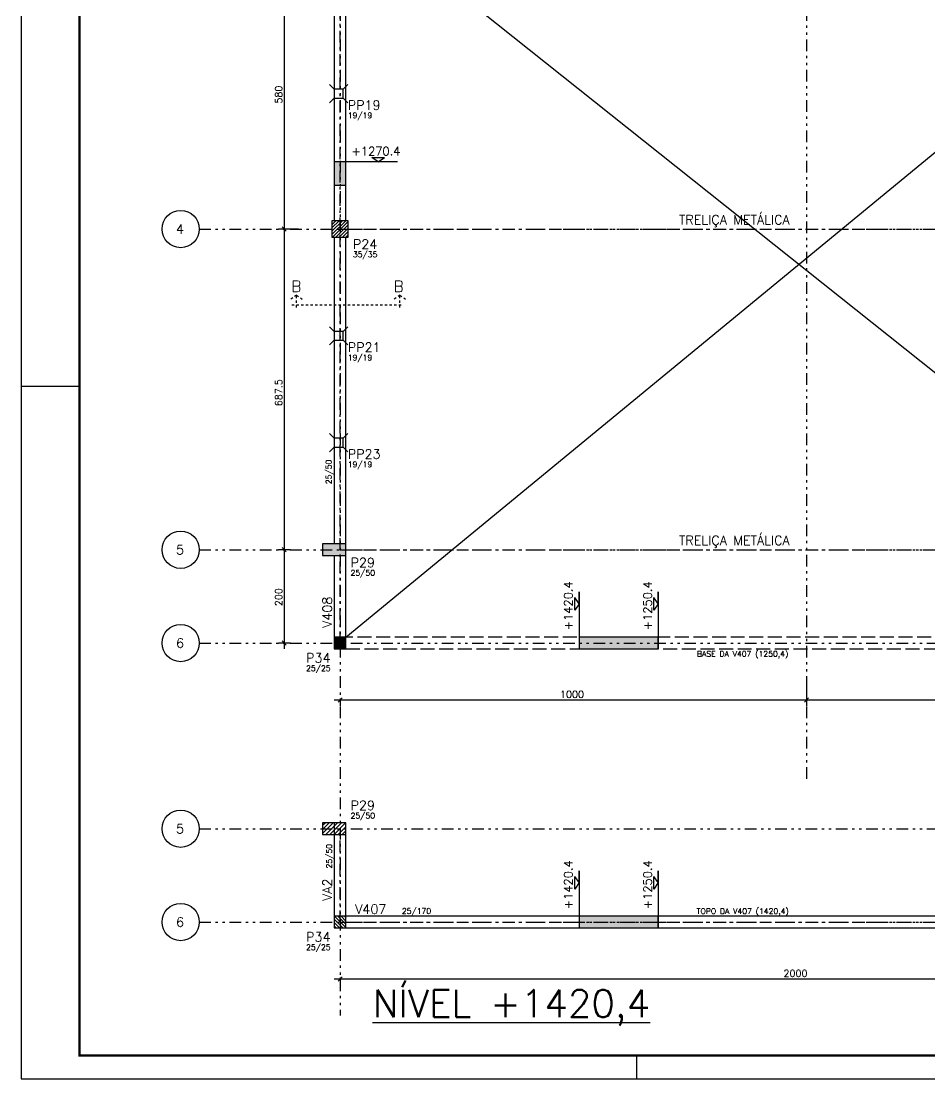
# Model space of a CAD drawing. Extents: x 0 to 119, y 9 to 93.
# Drawn here: x 0.34 to 39.31, y 8.58 to 53.93 of the extents above; entities that cross this region are included whole.
import ezdxf

# ---------------------------------------------------------------- set-up
doc = ezdxf.new("R2010")
doc.units = 0
doc.header["$MEASUREMENT"] = 0
for name, pattern in [('ESTILO_TQS_0003', [0.91, 0.5, -0.2, 0.01, -0.2]), ('ESTILO_TQS_0004', [1.12, 0.5, -0.2, 0.01, -0.2, 0.01, -0.2]), ('ESTILO_TQS_0005', [0.4, 0.3, -0.1])]:
    doc.linetypes.add(name, pattern=pattern)
doc.layers.get('0').update_dxf_attribs({"linetype": 'CONTINUOUS'})
for name, color, linetype in [('1', 1, 'CONTINUOUS'), ('2', 2, 'CONTINUOUS'), ('3', 3, 'CONTINUOUS'), ('4', 4, 'CONTINUOUS'), ('6', 6, 'CONTINUOUS'), ('7', 7, 'CONTINUOUS'), ('9', 9, 'CONTINUOUS'), ('ARQ-FOLHA', 7, 'CONTINUOUS')]:
    doc.layers.add(name, color=color, linetype=linetype)
doc.styles.get("Standard").update_dxf_attribs({"font": 'ROMANS.SHX'})

# ---------------------------------------------------------------- blocks, each defined once
blk = doc.blocks.new('fla0')
at = {"layer": 'ARQ-FOLHA'}
for p, q in [((4982.29, 1431.998), (4982.29, 1347.898)), ((4982.29, 1377.598), (4984.79, 1377.598)), ((5008.69, 1347.898), (5008.69, 1348.898))]:
    blk.add_line(p, q, dxfattribs=at)
at = {"layer": 'ARQ-FOLHA', "const_width": 0.1}
blk.add_lwpolyline([(5100.19, 1430.998), (4984.79, 1430.998), (4984.79, 1348.898), (5100.19, 1348.898), (5100.19, 1430.998)], dxfattribs=at)
at = {"layer": 'ARQ-FOLHA'}
blk.add_lwpolyline([(4982.29, 1347.898), (5101.19, 1347.898)], dxfattribs=at)

msp = doc.modelspace()

# ---------------------------------------------------------------- hatches: boundary and pattern name
at = {"layer": '1', "linetype": 'Continuous'}
h = msp.add_hatch(color=256, dxfattribs=at)
h.dxf.hatch_style = 1
h.paths.add_polyline_path([(14.016, 31.518), (13.266, 31.518), (13.266, 31.268), (14.016, 31.268)])
h.paths.add_polyline_path([(14.016, 31.268), (13.266, 31.268), (13.266, 31.018), (14.016, 31.018)])
h.paths.add_polyline_path([(14.266, 31.518), (14.016, 31.518), (14.016, 31.268), (14.266, 31.268)])
h.paths.add_polyline_path([(14.266, 31.268), (14.016, 31.268), (14.016, 31.018), (14.266, 31.018)])
h = msp.add_hatch(color=256, dxfattribs=at)
h.dxf.hatch_style = 1
h.paths.add_polyline_path([(14.016, 27.518), (13.766, 27.518), (13.766, 27.268), (14.016, 27.268)])
h.paths.add_polyline_path([(14.016, 27.268), (13.766, 27.268), (13.766, 27.018), (14.016, 27.018)])
h.paths.add_polyline_path([(14.266, 27.518), (14.016, 27.518), (14.016, 27.268), (14.016, 27.018), (14.266, 27.018)])
h = msp.add_hatch(dxfattribs=at)
h.set_pattern_fill('ANSI31', color=256)
h.paths.add_polyline_path([(14.016, 19.558), (13.266, 19.558), (13.266, 19.308), (14.016, 19.308)])
h.paths.add_polyline_path([(14.016, 19.308), (13.266, 19.308), (13.266, 19.058), (14.016, 19.058)])
h.paths.add_polyline_path([(14.266, 19.558), (14.016, 19.558), (14.016, 19.308), (14.266, 19.308)])
h.paths.add_polyline_path([(14.266, 19.308), (14.016, 19.308), (14.016, 19.058), (14.266, 19.058)])
at = {"layer": '9', "linetype": 'Continuous'}
h = msp.add_hatch(color=256, dxfattribs=at)
h.dxf.hatch_style = 1
h.paths.add_polyline_path([(14.016, 47.894), (13.766, 47.894), (13.766, 46.894), (14.016, 46.894)])
h.paths.add_polyline_path([(14.266, 47.894), (14.016, 47.894), (14.016, 46.894), (14.266, 46.894)])
h = msp.add_hatch(color=256, dxfattribs=at)
h.dxf.hatch_style = 1
h.paths.add_polyline_path([(27.663, 27.518), (24.263, 27.518), (24.263, 27.268), (27.663, 27.268)])
h.paths.add_polyline_path([(27.663, 27.268), (24.263, 27.268), (24.263, 27.018), (27.663, 27.018)])
h = msp.add_hatch(color=256, dxfattribs=at)
h.dxf.hatch_style = 1
h.paths.add_polyline_path([(27.663, 15.558), (24.263, 15.558), (24.263, 15.308), (27.663, 15.308)])
h.paths.add_polyline_path([(27.663, 15.308), (24.263, 15.308), (24.263, 15.058), (27.663, 15.058)])

# ---------------------------------------------------------------- linework, layer by layer
at = {"layer": '1', "linetype": 'Continuous'}
for p, q in [((11.62, 56.868), (11.62, 44.768)), ((13.766, 51.008), (13.566, 51.208)), ((14.146, 51.008), (14.346, 51.208)), ((13.766, 50.628), (13.566, 50.428)), ((14.146, 50.628), (14.346, 50.428)), ((13.666, 44.779), (14.256, 45.368)), ((13.666, 44.921), (14.114, 45.368)), ((13.666, 45.062), (13.973, 45.368)), ((13.666, 45.203), (13.831, 45.368)), ((13.666, 45.345), (13.69, 45.368)), ((12.226, 45.018), (11.37, 45.018)), ((12.226, 45.018), (11.37, 45.018)), ((11.531, 45.107), (11.708, 44.93)), ((11.531, 45.107), (11.708, 44.93)), ((11.62, 45.268), (11.62, 31.018)), ((13.697, 44.668), (14.366, 45.338)), ((13.838, 44.668), (14.366, 45.196)), ((13.98, 44.668), (14.366, 45.055)), ((14.121, 44.668), (14.366, 44.913)), ((14.263, 44.668), (14.366, 44.772)), ((13.766, 40.628), (13.566, 40.828)), ((14.146, 40.628), (14.346, 40.828)), ((13.766, 40.248), (13.566, 40.048)), ((14.146, 40.248), (14.346, 40.048)), ((13.766, 36.048), (13.566, 36.248)), ((14.146, 36.048), (14.346, 36.248)), ((13.766, 35.668), (13.566, 35.468)), ((14.146, 35.668), (14.346, 35.468)), ((11.531, 31.357), (11.708, 31.18)), ((11.531, 31.357), (11.708, 31.18)), ((11.62, 31.518), (11.62, 27.018)), ((11.896, 31.268), (11.37, 31.268)), ((11.896, 31.268), (11.37, 31.268)), ((11.882, 27.268), (11.37, 27.268)), ((11.531, 27.357), (11.708, 27.18)), ((34.016, 25.769), (34.016, 24.573)), ((34.016, 25.769), (34.016, 24.573)), ((34.266, 24.823), (13.766, 24.823)), ((14.105, 24.912), (13.928, 24.735)), ((14.016, 24.892), (14.016, 24.573)), ((54.266, 24.823), (33.766, 24.823)), ((34.105, 24.912), (33.928, 24.735)), ((34.105, 24.912), (33.928, 24.735)), ((13.766, 15.427), (14.135, 15.058)), ((13.777, 15.558), (14.266, 15.068)), ((13.918, 15.558), (14.266, 15.21)), ((14.06, 15.558), (14.266, 15.351)), ((14.201, 15.558), (14.266, 15.492)), ((13.766, 15.285), (13.994, 15.058)), ((13.766, 15.144), (13.853, 15.058)), ((34.266, 12.863), (13.766, 12.863)), ((14.105, 12.951), (13.928, 12.774)), ((14.016, 12.932), (14.016, 12.613)), ((54.266, 12.863), (33.766, 12.863))]:
    msp.add_line(p, q, dxfattribs=at)
at = {"layer": '1', "color": 4, "linetype": 'ESTILO_TQS_0005', "ltscale": 0.3}
for p, q in [((12.149, 42.189), (11.834, 41.965)), ((12.149, 41.649), (12.149, 42.189)), ((12.149, 42.189), (12.464, 41.965)), ((16.582, 42.189), (16.266, 41.965)), ((16.582, 41.649), (16.582, 42.189)), ((16.582, 42.189), (16.897, 41.965)), ((11.941, 41.766), (16.714, 41.766))]:
    msp.add_line(p, q, dxfattribs=at)
at = {"layer": '2', "linetype": 'Continuous'}
for p, q in [((14.266, 27.518), (53.766, 60.038)), ((14.266, 58.978), (53.766, 27.518)), ((13.956, 50.818), (13.956, 50.818)), ((14.016, 45.018), (14.016, 45.018)), ((13.956, 40.438), (13.956, 40.438)), ((13.956, 35.858), (13.956, 35.858)), ((14.016, 31.268), (14.016, 31.268)), ((14.016, 27.268), (14.016, 27.268)), ((14.016, 19.308), (14.016, 19.308)), ((14.016, 15.308), (14.016, 15.308))]:
    msp.add_line(p, q, dxfattribs=at)
at = {"layer": '2', "linetype": 'ESTILO_TQS_0003'}
for p, q in [((14.016, 45.018), (14.016, 56.618)), ((14.016, 31.268), (14.016, 45.018)), ((14.016, 27.268), (14.016, 31.268)), ((14.016, 15.308), (14.016, 19.308)), ((14.016, 15.308), (54.016, 15.308))]:
    msp.add_line(p, q, dxfattribs=at)
at = {"layer": '3', "linetype": 'Continuous'}
for p, q in [((13.956, 50.818), (13.956, 50.818)), ((13.956, 50.818), (13.956, 50.818)), ((15.373, 48.081), (15.916, 48.081)), ((15.645, 47.894), (15.373, 48.081)), ((15.645, 47.894), (15.916, 48.081)), ((12.476, 45.018), (12.476, 45.018)), ((12.476, 45.018), (12.476, 45.018)), ((13.956, 40.438), (13.956, 40.438)), ((13.956, 40.438), (13.956, 40.438)), ((13.956, 35.858), (13.956, 35.858)), ((13.956, 35.858), (13.956, 35.858)), ((12.146, 31.268), (12.146, 31.268)), ((12.146, 31.268), (12.146, 31.268)), ((24.076, 28.684), (24.076, 29.227)), ((24.263, 28.955), (24.076, 29.227)), ((27.476, 28.684), (27.476, 29.227)), ((27.663, 28.955), (27.476, 29.227)), ((24.263, 28.955), (24.076, 28.684)), ((27.663, 28.955), (27.476, 28.684)), ((12.132, 27.268), (12.132, 27.268)), ((34.016, 26.019), (34.016, 26.019)), ((34.016, 26.019), (34.016, 26.019)), ((14.016, 25.142), (14.016, 25.142)), ((13.766, 19.558), (13.766, 15.558)), ((24.076, 16.723), (24.076, 17.266)), ((24.263, 16.995), (24.076, 17.266)), ((27.476, 16.723), (27.476, 17.266)), ((27.663, 16.995), (27.476, 17.266)), ((24.263, 16.995), (24.076, 16.723)), ((27.663, 16.995), (27.476, 16.723)), ((12.132, 15.308), (12.132, 15.308)), ((14.016, 13.182), (14.016, 13.182))]:
    msp.add_line(p, q, dxfattribs=at)
for points in [[(13.766, 56.268), (13.766, 45.368)], [(14.266, 45.368), (14.266, 56.268)], [(13.766, 44.668), (13.766, 31.518)], [(14.266, 31.518), (14.266, 44.668)], [(13.766, 31.018), (13.766, 27.518)], [(14.266, 27.518), (14.266, 31.018)], [(14.266, 15.558), (14.266, 19.058)], [(53.766, 15.558), (14.266, 15.558)], [(14.266, 15.058), (53.766, 15.058)]]:
    msp.add_lwpolyline(points, dxfattribs=at)
at = {"layer": '3', "color": 7, "linetype": 'ESTILO_TQS_0005', "ltscale": 2}
for points in [[(53.766, 27.518), (14.266, 27.518)], [(14.266, 27.018), (53.766, 27.018)]]:
    msp.add_lwpolyline(points, dxfattribs=at)
at = {"layer": '4', "linetype": 'ESTILO_TQS_0004'}
for p, q in [((14.016, 75.245), (14.016, 11.293)), ((34.016, 75.245), (34.016, 21.331)), ((7.979, 45.018), (60.891, 45.018)), ((7.979, 31.268), (60.891, 31.268)), ((7.979, 27.268), (60.891, 27.268)), ((7.979, 19.308), (60.837, 19.308)), ((7.979, 15.308), (60.837, 15.308))]:
    msp.add_line(p, q, dxfattribs=at)
at = {"layer": '4', "linetype": 'Continuous'}
for p, q in [((16.483, 47.894), (14.266, 47.894)), ((24.263, 28.955), (24.263, 29.46)), ((24.263, 29.46), (24.263, 27.018)), ((27.663, 28.955), (27.663, 29.46)), ((27.663, 29.46), (27.663, 27.018)), ((24.263, 16.995), (24.263, 17.5)), ((24.263, 17.5), (24.263, 15.058)), ((27.663, 16.995), (27.663, 17.5)), ((27.663, 17.5), (27.663, 15.058))]:
    msp.add_line(p, q, dxfattribs=at)
for points in [[(13.766, 46.894), (14.266, 46.894), (14.266, 47.894), (13.766, 47.894)], [(27.663, 27.518), (24.263, 27.518), (24.263, 27.018), (27.663, 27.018)], [(27.663, 15.558), (24.263, 15.558), (24.263, 15.058), (27.663, 15.058)]]:
    msp.add_lwpolyline(points, close=True, dxfattribs=at)
for centre in [(7.179, 45.018), (7.179, 31.268), (7.179, 27.268), (7.179, 19.308), (7.179, 15.308)]:
    msp.add_circle(centre, 0.8, dxfattribs=at)
at = {"layer": '6', "linetype": 'ESTILO_TQS_0003'}
for p, q in [((14.016, 45.018), (54.016, 45.018)), ((14.016, 31.268), (54.016, 31.268))]:
    msp.add_line(p, q, dxfattribs=at)
at = {"layer": '6', "linetype": 'Continuous'}
for points in [[(14.146, 50.628), (14.146, 51.008), (13.766, 51.008), (13.766, 50.628), (14.146, 50.628)], [(13.666, 44.668), (14.366, 44.668), (14.366, 45.368), (13.666, 45.368), (13.666, 44.668)], [(14.146, 40.248), (14.146, 40.628), (13.766, 40.628), (13.766, 40.248), (14.146, 40.248)], [(14.146, 35.668), (14.146, 36.048), (13.766, 36.048), (13.766, 35.668), (14.146, 35.668)], [(14.266, 27.018), (14.266, 27.518), (13.766, 27.518), (13.766, 27.018), (14.266, 27.018)], [(14.266, 15.058), (14.266, 15.558), (13.766, 15.558), (13.766, 15.058), (14.266, 15.058)]]:
    msp.add_lwpolyline(points, dxfattribs=at)
for points in [[(14.266, 31.518), (13.266, 31.518), (13.266, 31.018), (14.266, 31.018)], [(14.266, 19.558), (13.266, 19.558), (13.266, 19.058), (14.266, 19.058)]]:
    msp.add_lwpolyline(points, close=True, dxfattribs=at)

# ---------------------------------------------------------------- block references
msp.add_blockref('fla0', (-4981.952, -1339.314))

# ---------------------------------------------------------------- texts
at = {"layer": '3', "linetype": 'Continuous'}
for s, p in [('580', (11.53, 50.398)), ('687.5', (11.53, 37.423)), ('200', (11.53, 28.848))]:
    msp.add_text(s, height=0.3, rotation=90, dxfattribs=at).set_placement(p)
for s, p in [('1000', (23.446, 24.913)), ('2000', (33.031, 12.953))]:
    msp.add_text(s, height=0.3, dxfattribs=at).set_placement(p)
at = {"layer": '4', "linetype": 'Continuous'}
for s, p in [('4', (6.979, 44.818)), ('5', (6.979, 31.068)), ('6', (6.979, 27.068)), ('5', (6.979, 19.108)), ('6', (6.979, 15.108))]:
    msp.add_text(s, height=0.4, dxfattribs=at).set_placement(p)
at = {"layer": '4', "linetype": 'Continuous', "insert": (15.412, 12.406), "char_height": 1.17677, "attachment_point": 1}
msp.add_mtext_dynamic_manual_height_columns('{\\LNÍVEL +1420,4}', width=43.91348, gutter_width=5.884, heights=[0], dxfattribs=at)
at = {"layer": '6', "linetype": 'Continuous'}
for s, p in [('PP19', (14.346, 50.128)), ('TRELIÇA METÁLICA', (28.55, 45.218)), ('P24', (14.566, 44.168)), ('PP21', (14.346, 39.748)), ('PP23', (14.346, 35.168)), ('TRELIÇA METÁLICA', (28.55, 31.468)), ('P29', (14.466, 30.518)), ('P34', (12.558, 26.428)), ('P29', (14.466, 20.107)), ('V407', (14.666, 15.658)), ('P34', (12.558, 14.467))]:
    msp.add_text(s, height=0.4, dxfattribs=at).set_placement(p)
for s, p in [('V408', (13.666, 27.918)), ('VA2', (13.666, 16.21))]:
    msp.add_text(s, height=0.4, rotation=90, dxfattribs=at).set_placement(p)
at = {"layer": '7', "linetype": 'Continuous'}
for s, height, p in [('19/19', 0.24, (14.346, 49.768)), ('+1270.4', 0.36, (14.504, 48.175)), ('35/35', 0.24, (14.566, 43.808)), ('19/19', 0.24, (14.346, 39.388)), ('19/19', 0.24, (14.346, 34.808)), ('25/50', 0.24, (14.466, 30.158)), ('BASE DA V407 (1250,4)', 0.24, (29.319, 26.684)), ('25/25', 0.24, (12.558, 26.068)), ('25/50', 0.24, (14.466, 19.747)), ('25/170', 0.24, (16.666, 15.658)), ('TOPO DA V407 (1420,4)', 0.24, (29.309, 15.652)), ('25/25', 0.24, (12.558, 14.107))]:
    msp.add_text(s, height=height, dxfattribs=at).set_placement(p)
at = {"layer": '7', "color": 4, "linetype": 'Continuous'}
for p in [(11.925, 42.32), (16.312, 42.32)]:
    msp.add_text('B', height=0.48, dxfattribs=at).set_placement(p)
at = {"layer": '7', "linetype": 'Continuous'}
for s, height, p in [('25/50', 0.24, (13.648, 34.079)), ('+1420.4', 0.36, (23.981, 27.814)), ('+1250.4', 0.36, (27.381, 27.814)), ('25/50', 0.24, (13.666, 17.604)), ('+1420.4', 0.36, (23.981, 15.854)), ('+1250.4', 0.36, (27.381, 15.854))]:
    msp.add_text(s, height=height, rotation=90, dxfattribs=at).set_placement(p)

doc.saveas('drawing.dxf')
